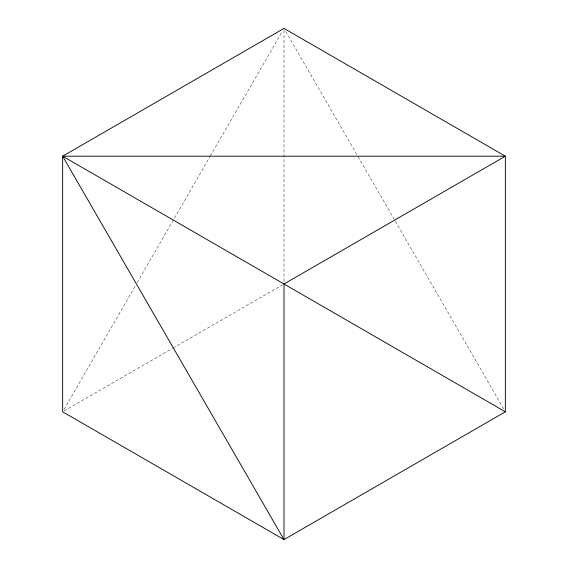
<?xml version="1.0" encoding="UTF-8"?>
<svg xmlns="http://www.w3.org/2000/svg" width="568" height="568" viewBox="0 0 568 568"><rect width="100%" height="100%" fill="white"/><g stroke="black" fill="none" stroke-linecap="round" stroke-linejoin="round"><path stroke-width="0.43" stroke-dasharray="2.84 2.13" d="M63.971 409.493L135.397 285.796M137.165 282.722L209.919 156.711M210.359 155.944L282.225 31.474M64.177 410.92L172.175 348.567M172.942 348.12L282.466 284.887M285.775 31.474L357.641 155.944M358.081 156.711L504.029 409.493M284 30.168L284 282.232"/><path stroke-width="0.85" d="M62.643 156.2L284 28.4L505.357 156.2L505.357 411.8L284 539.6L62.643 411.8L62.643 156.2L505.357 156.2L284 284L284 539.6L62.643 156.2L505.357 411.8"/></g></svg>
